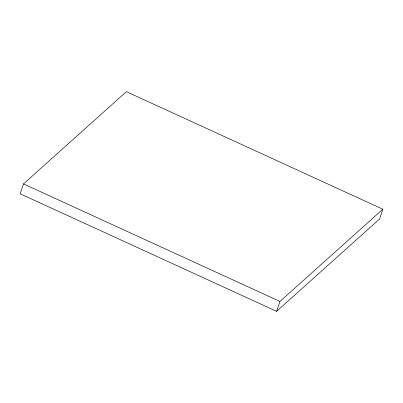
<?xml version="1.0" encoding="UTF-8"?>
<svg xmlns="http://www.w3.org/2000/svg" width="403" height="403" viewBox="0 0 403 403"><rect width="100%" height="100%" fill="white"/><g stroke="black" fill="none" stroke-linecap="round" stroke-linejoin="round"><path stroke-width="0.6" d="M23.495 183.909L20.15 193.788L276.614 311.338L379.505 219.091L382.85 209.212L126.386 91.662L23.495 183.909L279.954 301.454L382.85 209.212M276.614 311.338L279.954 301.454"/></g></svg>
